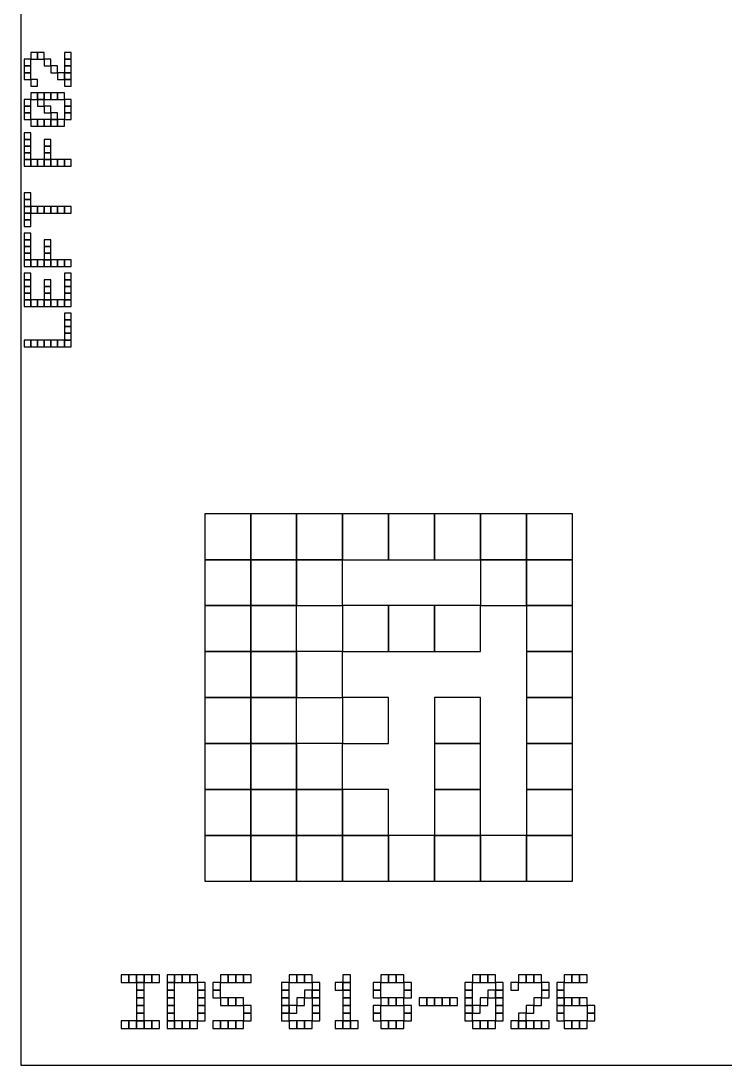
# Model space of a CAD drawing. Extents: x 0 to 490, y 0 to 320.
# Drawn here: x 340 to 382.1, y 170 to 232.5 of the extents above; entities that cross this region are included whole.
import ezdxf

# ---------------------------------------------------------------- set-up
doc = ezdxf.new("R2010")
doc.units = 0
for name, color, linetype in [('BLACK_POCKET', 7, 'CONTINUOUS'), ('BOARD_TEXT', 2, 'CONTINUOUS'), ('CUT', 1, 'CONTINUOUS')]:
    doc.layers.add(name, color=color, linetype=linetype)

msp = doc.modelspace()

# ---------------------------------------------------------------- linework, layer by layer
at = {"layer": 'BLACK_POCKET'}
for p, q in [((353.75, 203), (351, 203)), ((351, 203), (351, 200.25)), ((353.75, 200.25), (353.75, 203)), ((356.5, 203), (353.75, 203)), ((353.75, 203), (353.75, 200.25)), ((356.5, 200.25), (356.5, 203)), ((359.25, 203), (356.5, 203)), ((356.5, 203), (356.5, 200.25)), ((359.25, 200.25), (359.25, 203)), ((362, 203), (359.25, 203)), ((359.25, 203), (359.25, 200.25)), ((362, 200.25), (362, 203)), ((364.75, 203), (362, 203)), ((362, 203), (362, 200.25)), ((364.75, 200.25), (364.75, 203)), ((367.5, 203), (364.75, 203)), ((364.75, 203), (364.75, 200.25)), ((367.5, 200.25), (367.5, 203)), ((370.25, 203), (367.5, 203)), ((367.5, 203), (367.5, 200.25)), ((370.25, 200.25), (370.25, 203)), ((373, 203), (370.25, 203)), ((370.25, 203), (370.25, 200.25)), ((373, 200.25), (373, 203)), ((351, 200.25), (353.75, 200.25)), ((353.75, 200.25), (351, 200.25)), ((351, 200.25), (351, 197.5)), ((353.75, 200.25), (356.5, 200.25)), ((353.75, 197.5), (353.75, 200.25)), ((356.5, 200.25), (353.75, 200.25)), ((353.75, 200.25), (353.75, 197.5)), ((356.5, 200.25), (359.25, 200.25)), ((356.5, 197.5), (356.5, 200.25)), ((359.25, 200.25), (356.5, 200.25)), ((356.5, 200.25), (356.5, 197.5)), ((359.25, 200.25), (362, 200.25)), ((359.25, 197.5), (359.25, 200.25)), ((362, 200.25), (364.75, 200.25)), ((364.75, 200.25), (367.5, 200.25)), ((367.5, 200.25), (370.25, 200.25)), ((370.25, 200.25), (367.5, 200.25)), ((367.5, 200.25), (367.5, 197.5)), ((370.25, 200.25), (373, 200.25)), ((370.25, 197.5), (370.25, 200.25)), ((373, 200.25), (370.25, 200.25)), ((370.25, 200.25), (370.25, 197.5)), ((373, 197.5), (373, 200.25)), ((351, 197.5), (353.75, 197.5)), ((353.75, 197.5), (351, 197.5)), ((351, 197.5), (351, 194.75)), ((353.75, 197.5), (356.5, 197.5)), ((353.75, 194.75), (353.75, 197.5)), ((356.5, 197.5), (353.75, 197.5)), ((353.75, 197.5), (353.75, 194.75)), ((356.5, 197.5), (359.25, 197.5)), ((356.5, 194.75), (356.5, 197.5)), ((362, 197.5), (359.25, 197.5)), ((359.25, 197.5), (359.25, 194.75)), ((362, 194.75), (362, 197.5)), ((364.75, 197.5), (362, 197.5)), ((362, 197.5), (362, 194.75)), ((364.75, 194.75), (364.75, 197.5)), ((367.5, 197.5), (364.75, 197.5)), ((364.75, 197.5), (364.75, 194.75)), ((367.5, 197.5), (370.25, 197.5)), ((367.5, 194.75), (367.5, 197.5)), ((370.25, 197.5), (373, 197.5)), ((373, 197.5), (370.25, 197.5)), ((370.25, 197.5), (370.25, 194.75)), ((373, 194.75), (373, 197.5)), ((351, 194.75), (353.75, 194.75)), ((353.75, 194.75), (351, 194.75)), ((351, 194.75), (351, 192)), ((353.75, 194.75), (356.5, 194.75)), ((353.75, 192), (353.75, 194.75)), ((356.5, 194.75), (353.75, 194.75)), ((353.75, 194.75), (353.75, 192)), ((356.5, 192), (356.5, 194.75)), ((359.25, 194.75), (356.5, 194.75)), ((356.5, 194.75), (356.5, 192)), ((359.25, 194.75), (362, 194.75)), ((359.25, 192), (359.25, 194.75)), ((362, 194.75), (364.75, 194.75)), ((364.75, 194.75), (367.5, 194.75)), ((370.25, 194.75), (373, 194.75)), ((373, 194.75), (370.25, 194.75)), ((370.25, 194.75), (370.25, 192)), ((373, 192), (373, 194.75)), ((351, 192), (353.75, 192)), ((353.75, 192), (351, 192)), ((351, 192), (351, 189.25)), ((353.75, 192), (356.5, 192)), ((353.75, 189.25), (353.75, 192)), ((356.5, 192), (353.75, 192)), ((353.75, 192), (353.75, 189.25)), ((356.5, 192), (359.25, 192)), ((356.5, 189.25), (356.5, 192)), ((362, 192), (359.25, 192)), ((359.25, 192), (359.25, 189.25)), ((362, 189.25), (362, 192)), ((367.5, 192), (364.75, 192)), ((364.75, 192), (364.75, 189.25)), ((367.5, 189.25), (367.5, 192)), ((370.25, 192), (373, 192)), ((373, 192), (370.25, 192)), ((370.25, 192), (370.25, 189.25)), ((373, 189.25), (373, 192)), ((351, 189.25), (353.75, 189.25)), ((353.75, 189.25), (351, 189.25)), ((351, 189.25), (351, 186.5)), ((353.75, 189.25), (356.5, 189.25)), ((353.75, 186.5), (353.75, 189.25)), ((356.5, 189.25), (353.75, 189.25)), ((353.75, 189.25), (353.75, 186.5)), ((356.5, 186.5), (356.5, 189.25)), ((359.25, 189.25), (356.5, 189.25)), ((356.5, 189.25), (356.5, 186.5)), ((359.25, 189.25), (362, 189.25)), ((359.25, 186.5), (359.25, 189.25)), ((364.75, 189.25), (367.5, 189.25)), ((367.5, 189.25), (364.75, 189.25)), ((364.75, 189.25), (364.75, 186.5)), ((367.5, 186.5), (367.5, 189.25)), ((370.25, 189.25), (373, 189.25)), ((373, 189.25), (370.25, 189.25)), ((370.25, 189.25), (370.25, 186.5)), ((373, 186.5), (373, 189.25)), ((351, 186.5), (353.75, 186.5)), ((353.75, 186.5), (351, 186.5)), ((351, 186.5), (351, 183.75)), ((353.75, 186.5), (356.5, 186.5)), ((353.75, 183.75), (353.75, 186.5)), ((356.5, 186.5), (353.75, 186.5)), ((353.75, 186.5), (353.75, 183.75)), ((356.5, 186.5), (359.25, 186.5)), ((356.5, 183.75), (356.5, 186.5)), ((359.25, 186.5), (356.5, 186.5)), ((356.5, 186.5), (356.5, 183.75)), ((359.25, 183.75), (359.25, 186.5)), ((362, 186.5), (359.25, 186.5)), ((359.25, 186.5), (359.25, 183.75)), ((362, 183.75), (362, 186.5)), ((364.75, 186.5), (367.5, 186.5)), ((367.5, 186.5), (364.75, 186.5)), ((364.75, 186.5), (364.75, 183.75)), ((367.5, 183.75), (367.5, 186.5)), ((370.25, 186.5), (373, 186.5)), ((373, 186.5), (370.25, 186.5)), ((370.25, 186.5), (370.25, 183.75)), ((373, 183.75), (373, 186.5)), ((351, 183.75), (353.75, 183.75)), ((353.75, 183.75), (351, 183.75)), ((351, 183.75), (351, 181)), ((353.75, 183.75), (356.5, 183.75)), ((353.75, 181), (353.75, 183.75)), ((356.5, 183.75), (353.75, 183.75)), ((353.75, 183.75), (353.75, 181)), ((356.5, 183.75), (359.25, 183.75)), ((356.5, 181), (356.5, 183.75)), ((359.25, 183.75), (356.5, 183.75)), ((356.5, 183.75), (356.5, 181)), ((359.25, 183.75), (362, 183.75)), ((359.25, 181), (359.25, 183.75)), ((362, 183.75), (359.25, 183.75)), ((359.25, 183.75), (359.25, 181)), ((362, 181), (362, 183.75)), ((364.75, 183.75), (362, 183.75)), ((362, 183.75), (362, 181)), ((364.75, 183.75), (367.5, 183.75)), ((364.75, 181), (364.75, 183.75)), ((367.5, 183.75), (364.75, 183.75)), ((364.75, 183.75), (364.75, 181)), ((367.5, 181), (367.5, 183.75)), ((370.25, 183.75), (367.5, 183.75)), ((367.5, 183.75), (367.5, 181)), ((370.25, 183.75), (373, 183.75)), ((370.25, 181), (370.25, 183.75)), ((373, 183.75), (370.25, 183.75)), ((370.25, 183.75), (370.25, 181)), ((373, 181), (373, 183.75)), ((351, 181), (353.75, 181)), ((353.75, 181), (356.5, 181)), ((356.5, 181), (359.25, 181)), ((359.25, 181), (362, 181)), ((362, 181), (364.75, 181)), ((364.75, 181), (367.5, 181)), ((367.5, 181), (370.25, 181)), ((370.25, 181), (373, 181))]:
    msp.add_line(p, q, dxfattribs=at)
at = {"layer": 'BOARD_TEXT'}
for p, q in [((340.6, 230.2), (340.2, 230.2)), ((340.2, 230.2), (340.2, 229.8)), ((341, 230.6), (340.6, 230.6)), ((340.6, 230.6), (340.6, 230.2)), ((340.6, 229.8), (340.6, 230.2)), ((340.6, 230.2), (341, 230.2)), ((341, 230.2), (341, 230.6)), ((341.4, 230.6), (341, 230.6)), ((341, 230.6), (341, 230.2)), ((341, 230.2), (341.4, 230.2)), ((341.4, 230.2), (341.4, 230.6)), ((341.8, 230.2), (341.4, 230.2)), ((341.4, 230.2), (341.4, 229.8)), ((341.8, 229.8), (341.8, 230.2)), ((343, 230.6), (342.6, 230.6)), ((342.6, 230.6), (342.6, 230.2)), ((343, 230.2), (342.6, 230.2)), ((342.6, 230.2), (342.6, 229.8)), ((342.6, 230.2), (343, 230.2)), ((343, 230.2), (343, 230.6)), ((343, 229.8), (343, 230.2)), ((340.6, 229.8), (340.2, 229.8)), ((340.2, 229.8), (340.2, 229.4)), ((340.2, 229.8), (340.6, 229.8)), ((340.6, 229.4), (340.2, 229.4)), ((340.2, 229.4), (340.2, 229)), ((340.2, 229.4), (340.6, 229.4)), ((340.6, 229.4), (340.6, 229.8)), ((340.6, 229), (340.6, 229.4)), ((341.4, 229.8), (341.8, 229.8)), ((342.2, 229.8), (341.8, 229.8)), ((341.8, 229.8), (341.8, 229.4)), ((341.8, 229.4), (342.2, 229.4)), ((342.2, 229.4), (342.2, 229.8)), ((342.6, 229.4), (342.2, 229.4)), ((342.2, 229.4), (342.2, 229)), ((343, 229.8), (342.6, 229.8)), ((342.6, 229.8), (342.6, 229.4)), ((342.6, 229.8), (343, 229.8)), ((342.6, 229), (342.6, 229.4)), ((343, 229.4), (342.6, 229.4)), ((342.6, 229.4), (342.6, 229)), ((342.6, 229.4), (343, 229.4)), ((343, 229.4), (343, 229.8)), ((343, 229), (343, 229.4)), ((340.2, 229), (340.6, 229)), ((341, 229), (340.6, 229)), ((340.6, 229), (340.6, 228.6)), ((341, 228.6), (341, 229)), ((342.2, 229), (342.6, 229)), ((343, 229), (342.6, 229)), ((342.6, 229), (342.6, 228.6)), ((342.6, 229), (343, 229)), ((343, 228.6), (343, 229)), ((340.6, 228.6), (341, 228.6)), ((341, 228.2), (340.6, 228.2)), ((340.6, 228.2), (340.6, 227.8)), ((341, 227.8), (341, 228.2)), ((341.4, 228.2), (341, 228.2)), ((341, 228.2), (341, 227.8)), ((341.4, 227.8), (341.4, 228.2)), ((341.8, 228.2), (341.4, 228.2)), ((341.4, 228.2), (341.4, 227.8)), ((341.8, 227.8), (341.8, 228.2)), ((342.2, 228.2), (341.8, 228.2)), ((341.8, 228.2), (341.8, 227.8)), ((342.2, 227.8), (342.2, 228.2)), ((342.6, 228.2), (342.2, 228.2)), ((342.2, 228.2), (342.2, 227.8)), ((342.6, 228.6), (343, 228.6)), ((342.6, 227.8), (342.6, 228.2)), ((340.6, 227.8), (340.2, 227.8)), ((340.2, 227.8), (340.2, 227.4)), ((340.6, 227.4), (340.6, 227.8)), ((340.6, 227.8), (341, 227.8)), ((341.4, 227.8), (341, 227.8)), ((341, 227.8), (341, 227.4)), ((341, 227.8), (341.4, 227.8)), ((341.4, 227.4), (341.4, 227.8)), ((341.4, 227.8), (341.8, 227.8)), ((341.8, 227.8), (342.2, 227.8)), ((342.2, 227.8), (342.6, 227.8)), ((343, 227.8), (342.6, 227.8)), ((342.6, 227.8), (342.6, 227.4)), ((343, 227.4), (343, 227.8)), ((340.6, 227.4), (340.2, 227.4)), ((340.2, 227.4), (340.2, 227)), ((340.2, 227.4), (340.6, 227.4)), ((340.6, 227), (340.2, 227)), ((340.2, 227), (340.2, 226.6)), ((340.2, 227), (340.6, 227)), ((340.6, 227), (340.6, 227.4)), ((340.6, 226.6), (340.6, 227)), ((341, 227.4), (341.4, 227.4)), ((341.8, 227.4), (341.4, 227.4)), ((341.4, 227.4), (341.4, 227)), ((341.4, 227), (341.8, 227)), ((341.8, 227), (341.8, 227.4)), ((342.2, 227), (341.8, 227)), ((341.8, 227), (341.8, 226.6)), ((342.2, 226.6), (342.2, 227)), ((343, 227.4), (342.6, 227.4)), ((342.6, 227.4), (342.6, 227)), ((342.6, 227.4), (343, 227.4)), ((343, 227), (342.6, 227)), ((342.6, 227), (342.6, 226.6)), ((342.6, 227), (343, 227)), ((343, 227), (343, 227.4)), ((343, 226.6), (343, 227)), ((340.2, 226.6), (340.6, 226.6)), ((341, 226.6), (340.6, 226.6)), ((340.6, 226.6), (340.6, 226.2)), ((341, 226.2), (341, 226.6)), ((341.4, 226.6), (341, 226.6)), ((341, 226.6), (341, 226.2)), ((341.4, 226.2), (341.4, 226.6)), ((341.8, 226.6), (341.4, 226.6)), ((341.4, 226.6), (341.4, 226.2)), ((341.8, 226.2), (341.8, 226.6)), ((342.2, 226.6), (341.8, 226.6)), ((341.8, 226.6), (341.8, 226.2)), ((341.8, 226.6), (342.2, 226.6)), ((342.2, 226.2), (342.2, 226.6)), ((342.6, 226.6), (342.2, 226.6)), ((342.2, 226.6), (342.2, 226.2)), ((342.6, 226.2), (342.6, 226.6)), ((342.6, 226.6), (343, 226.6)), ((340.6, 225.8), (340.2, 225.8)), ((340.2, 225.8), (340.2, 225.4)), ((340.6, 226.2), (341, 226.2)), ((340.6, 225.4), (340.6, 225.8)), ((341, 226.2), (341.4, 226.2)), ((341.4, 226.2), (341.8, 226.2)), ((341.8, 226.2), (342.2, 226.2)), ((342.2, 226.2), (342.6, 226.2)), ((340.6, 225.4), (340.2, 225.4)), ((340.2, 225.4), (340.2, 225)), ((340.2, 225.4), (340.6, 225.4)), ((340.6, 225), (340.2, 225)), ((340.2, 225), (340.2, 224.6)), ((340.2, 225), (340.6, 225)), ((340.6, 225), (340.6, 225.4)), ((340.6, 224.6), (340.6, 225)), ((341.8, 225.4), (341.4, 225.4)), ((341.4, 225.4), (341.4, 225)), ((341.8, 225), (341.4, 225)), ((341.4, 225), (341.4, 224.6)), ((341.4, 225), (341.8, 225)), ((341.8, 225), (341.8, 225.4)), ((341.8, 224.6), (341.8, 225)), ((340.6, 224.6), (340.2, 224.6)), ((340.2, 224.6), (340.2, 224.2)), ((340.2, 224.6), (340.6, 224.6)), ((340.6, 224.2), (340.6, 224.6)), ((341.8, 224.6), (341.4, 224.6)), ((341.4, 224.6), (341.4, 224.2)), ((341.4, 224.6), (341.8, 224.6)), ((341.8, 224.2), (341.8, 224.6)), ((340.6, 224.2), (340.2, 224.2)), ((340.2, 224.2), (340.2, 223.8)), ((340.2, 224.2), (340.6, 224.2)), ((340.2, 223.8), (340.6, 223.8)), ((340.6, 223.8), (340.6, 224.2)), ((341, 224.2), (340.6, 224.2)), ((340.6, 224.2), (340.6, 223.8)), ((340.6, 223.8), (341, 223.8)), ((341, 223.8), (341, 224.2)), ((341.4, 224.2), (341, 224.2)), ((341, 224.2), (341, 223.8)), ((341, 223.8), (341.4, 223.8)), ((341.4, 223.8), (341.4, 224.2)), ((341.8, 224.2), (341.4, 224.2)), ((341.4, 224.2), (341.4, 223.8)), ((341.4, 224.2), (341.8, 224.2)), ((341.4, 223.8), (341.8, 223.8)), ((341.8, 223.8), (341.8, 224.2)), ((342.2, 224.2), (341.8, 224.2)), ((341.8, 224.2), (341.8, 223.8)), ((341.8, 223.8), (342.2, 223.8)), ((342.2, 223.8), (342.2, 224.2)), ((342.6, 224.2), (342.2, 224.2)), ((342.2, 224.2), (342.2, 223.8)), ((342.2, 223.8), (342.6, 223.8)), ((342.6, 223.8), (342.6, 224.2)), ((343, 224.2), (342.6, 224.2)), ((342.6, 224.2), (342.6, 223.8)), ((342.6, 223.8), (343, 223.8)), ((343, 223.8), (343, 224.2)), ((340.6, 222.2), (340.2, 222.2)), ((340.2, 222.2), (340.2, 221.8)), ((340.6, 221.8), (340.6, 222.2)), ((340.6, 221.8), (340.2, 221.8)), ((340.2, 221.8), (340.2, 221.4)), ((340.2, 221.8), (340.6, 221.8)), ((340.6, 221.4), (340.2, 221.4)), ((340.2, 221.4), (340.2, 221)), ((340.2, 221.4), (340.6, 221.4)), ((340.6, 221.4), (340.6, 221.8)), ((340.6, 221), (340.6, 221.4)), ((341, 221.4), (340.6, 221.4)), ((340.6, 221.4), (340.6, 221)), ((341, 221), (341, 221.4)), ((341.4, 221.4), (341, 221.4)), ((341, 221.4), (341, 221)), ((341.4, 221), (341.4, 221.4)), ((341.8, 221.4), (341.4, 221.4)), ((341.4, 221.4), (341.4, 221)), ((341.8, 221), (341.8, 221.4)), ((342.2, 221.4), (341.8, 221.4)), ((341.8, 221.4), (341.8, 221)), ((342.2, 221), (342.2, 221.4)), ((342.6, 221.4), (342.2, 221.4)), ((342.2, 221.4), (342.2, 221)), ((342.6, 221), (342.6, 221.4)), ((343, 221.4), (342.6, 221.4)), ((342.6, 221.4), (342.6, 221)), ((343, 221), (343, 221.4)), ((340.6, 221), (340.2, 221)), ((340.2, 221), (340.2, 220.6)), ((340.2, 221), (340.6, 221)), ((340.6, 220.6), (340.6, 221)), ((340.6, 221), (341, 221)), ((341, 221), (341.4, 221)), ((341.4, 221), (341.8, 221)), ((341.8, 221), (342.2, 221)), ((342.2, 221), (342.6, 221)), ((342.6, 221), (343, 221)), ((340.6, 220.6), (340.2, 220.6)), ((340.2, 220.6), (340.2, 220.2)), ((340.2, 220.6), (340.6, 220.6)), ((340.2, 220.2), (340.6, 220.2)), ((340.6, 220.2), (340.6, 220.6)), ((340.6, 219.8), (340.2, 219.8)), ((340.2, 219.8), (340.2, 219.4)), ((340.6, 219.4), (340.2, 219.4)), ((340.2, 219.4), (340.2, 219)), ((340.2, 219.4), (340.6, 219.4)), ((340.6, 219.4), (340.6, 219.8)), ((340.6, 219), (340.6, 219.4)), ((341.8, 219.4), (341.4, 219.4)), ((341.4, 219.4), (341.4, 219)), ((341.8, 219), (341.8, 219.4)), ((340.6, 219), (340.2, 219)), ((340.2, 219), (340.2, 218.6)), ((340.2, 219), (340.6, 219)), ((340.6, 218.6), (340.6, 219)), ((341.8, 219), (341.4, 219)), ((341.4, 219), (341.4, 218.6)), ((341.4, 219), (341.8, 219)), ((341.8, 218.6), (341.8, 219)), ((340.6, 218.6), (340.2, 218.6)), ((340.2, 218.6), (340.2, 218.2)), ((340.2, 218.6), (340.6, 218.6)), ((340.6, 218.2), (340.2, 218.2)), ((340.2, 218.2), (340.2, 217.8)), ((340.2, 218.2), (340.6, 218.2)), ((340.6, 218.2), (340.6, 218.6)), ((340.6, 217.8), (340.6, 218.2)), ((341, 218.2), (340.6, 218.2)), ((340.6, 218.2), (340.6, 217.8)), ((341, 217.8), (341, 218.2)), ((341.4, 218.2), (341, 218.2)), ((341, 218.2), (341, 217.8)), ((341.8, 218.6), (341.4, 218.6)), ((341.4, 218.6), (341.4, 218.2)), ((341.4, 218.6), (341.8, 218.6)), ((341.4, 217.8), (341.4, 218.2)), ((341.8, 218.2), (341.4, 218.2)), ((341.4, 218.2), (341.4, 217.8)), ((341.4, 218.2), (341.8, 218.2)), ((341.8, 218.2), (341.8, 218.6)), ((341.8, 217.8), (341.8, 218.2)), ((342.2, 218.2), (341.8, 218.2)), ((341.8, 218.2), (341.8, 217.8)), ((342.2, 217.8), (342.2, 218.2)), ((342.6, 218.2), (342.2, 218.2)), ((342.2, 218.2), (342.2, 217.8)), ((342.6, 217.8), (342.6, 218.2)), ((343, 218.2), (342.6, 218.2)), ((342.6, 218.2), (342.6, 217.8)), ((343, 217.8), (343, 218.2)), ((340.2, 217.8), (340.6, 217.8)), ((340.6, 217.8), (341, 217.8)), ((341, 217.8), (341.4, 217.8)), ((341.4, 217.8), (341.8, 217.8)), ((341.8, 217.8), (342.2, 217.8)), ((342.2, 217.8), (342.6, 217.8)), ((342.6, 217.8), (343, 217.8)), ((340.6, 217.4), (340.2, 217.4)), ((340.2, 217.4), (340.2, 217)), ((340.6, 217), (340.2, 217)), ((340.2, 217), (340.2, 216.6)), ((340.2, 217), (340.6, 217)), ((340.6, 217), (340.6, 217.4)), ((340.6, 216.6), (340.6, 217)), ((341.8, 217), (341.4, 217)), ((341.4, 217), (341.4, 216.6)), ((341.8, 216.6), (341.8, 217)), ((343, 217.4), (342.6, 217.4)), ((342.6, 217.4), (342.6, 217)), ((343, 217), (342.6, 217)), ((342.6, 217), (342.6, 216.6)), ((342.6, 217), (343, 217)), ((343, 217), (343, 217.4)), ((343, 216.6), (343, 217)), ((340.6, 216.6), (340.2, 216.6)), ((340.2, 216.6), (340.2, 216.2)), ((340.2, 216.6), (340.6, 216.6)), ((340.6, 216.2), (340.6, 216.6)), ((341.8, 216.6), (341.4, 216.6)), ((341.4, 216.6), (341.4, 216.2)), ((341.4, 216.6), (341.8, 216.6)), ((341.8, 216.2), (341.8, 216.6)), ((343, 216.6), (342.6, 216.6)), ((342.6, 216.6), (342.6, 216.2)), ((342.6, 216.6), (343, 216.6)), ((343, 216.2), (343, 216.6)), ((340.6, 216.2), (340.2, 216.2)), ((340.2, 216.2), (340.2, 215.8)), ((340.2, 216.2), (340.6, 216.2)), ((340.6, 215.8), (340.2, 215.8)), ((340.2, 215.8), (340.2, 215.4)), ((340.2, 215.8), (340.6, 215.8)), ((340.6, 215.8), (340.6, 216.2)), ((340.6, 215.4), (340.6, 215.8)), ((341, 215.8), (340.6, 215.8)), ((340.6, 215.8), (340.6, 215.4)), ((341, 215.4), (341, 215.8)), ((341.4, 215.8), (341, 215.8)), ((341, 215.8), (341, 215.4)), ((341.8, 216.2), (341.4, 216.2)), ((341.4, 216.2), (341.4, 215.8)), ((341.4, 216.2), (341.8, 216.2)), ((341.4, 215.4), (341.4, 215.8)), ((341.8, 215.8), (341.4, 215.8)), ((341.4, 215.8), (341.4, 215.4)), ((341.4, 215.8), (341.8, 215.8)), ((341.8, 215.8), (341.8, 216.2)), ((341.8, 215.4), (341.8, 215.8)), ((342.2, 215.8), (341.8, 215.8)), ((341.8, 215.8), (341.8, 215.4)), ((342.2, 215.4), (342.2, 215.8)), ((342.6, 215.8), (342.2, 215.8)), ((342.2, 215.8), (342.2, 215.4)), ((343, 216.2), (342.6, 216.2)), ((342.6, 216.2), (342.6, 215.8)), ((342.6, 216.2), (343, 216.2)), ((342.6, 215.4), (342.6, 215.8)), ((343, 215.8), (342.6, 215.8)), ((342.6, 215.8), (342.6, 215.4)), ((342.6, 215.8), (343, 215.8)), ((343, 215.8), (343, 216.2)), ((343, 215.4), (343, 215.8)), ((340.2, 215.4), (340.6, 215.4)), ((340.6, 215.4), (341, 215.4)), ((341, 215.4), (341.4, 215.4)), ((341.4, 215.4), (341.8, 215.4)), ((341.8, 215.4), (342.2, 215.4)), ((342.2, 215.4), (342.6, 215.4)), ((342.6, 215.4), (343, 215.4)), ((343, 215), (342.6, 215)), ((342.6, 215), (342.6, 214.6)), ((343, 214.6), (343, 215)), ((343, 214.6), (342.6, 214.6)), ((342.6, 214.6), (342.6, 214.2)), ((342.6, 214.6), (343, 214.6)), ((343, 214.2), (343, 214.6)), ((343, 214.2), (342.6, 214.2)), ((342.6, 214.2), (342.6, 213.8)), ((342.6, 214.2), (343, 214.2)), ((343, 213.8), (342.6, 213.8)), ((342.6, 213.8), (342.6, 213.4)), ((342.6, 213.8), (343, 213.8)), ((343, 213.8), (343, 214.2)), ((343, 213.4), (343, 213.8)), ((340.6, 213.4), (340.2, 213.4)), ((340.2, 213.4), (340.2, 213)), ((340.6, 213), (340.6, 213.4)), ((341, 213.4), (340.6, 213.4)), ((340.6, 213.4), (340.6, 213)), ((341, 213), (341, 213.4)), ((341.4, 213.4), (341, 213.4)), ((341, 213.4), (341, 213)), ((341.4, 213), (341.4, 213.4)), ((341.8, 213.4), (341.4, 213.4)), ((341.4, 213.4), (341.4, 213)), ((341.8, 213), (341.8, 213.4)), ((342.2, 213.4), (341.8, 213.4)), ((341.8, 213.4), (341.8, 213)), ((342.2, 213), (342.2, 213.4)), ((342.6, 213.4), (342.2, 213.4)), ((342.2, 213.4), (342.2, 213)), ((342.6, 213), (342.6, 213.4)), ((343, 213.4), (342.6, 213.4)), ((342.6, 213.4), (342.6, 213)), ((342.6, 213.4), (343, 213.4)), ((343, 213), (343, 213.4)), ((340.2, 213), (340.6, 213)), ((340.6, 213), (341, 213)), ((341, 213), (341.4, 213)), ((341.4, 213), (341.8, 213)), ((341.8, 213), (342.2, 213)), ((342.2, 213), (342.6, 213)), ((342.6, 213), (343, 213)), ((346.457143, 175.4), (346, 175.4)), ((346, 175.4), (346, 174.942857)), ((346.457143, 174.942857), (346.457143, 175.4)), ((346.914286, 175.4), (346.457143, 175.4)), ((346.457143, 175.4), (346.457143, 174.942857)), ((346.914286, 174.942857), (346.914286, 175.4)), ((347.371429, 175.4), (346.914286, 175.4)), ((346.914286, 175.4), (346.914286, 174.942857)), ((347.371429, 174.942857), (347.371429, 175.4)), ((347.828571, 175.4), (347.371429, 175.4)), ((347.371429, 175.4), (347.371429, 174.942857)), ((347.828571, 174.942857), (347.828571, 175.4)), ((348.285714, 175.4), (347.828571, 175.4)), ((347.828571, 175.4), (347.828571, 174.942857)), ((348.285714, 174.942857), (348.285714, 175.4)), ((349.2, 175.4), (348.742857, 175.4)), ((348.742857, 175.4), (348.742857, 174.942857)), ((349.2, 174.942857), (349.2, 175.4)), ((349.657143, 175.4), (349.2, 175.4)), ((349.2, 175.4), (349.2, 174.942857)), ((349.657143, 174.942857), (349.657143, 175.4)), ((350.114286, 175.4), (349.657143, 175.4)), ((349.657143, 175.4), (349.657143, 174.942857)), ((350.114286, 174.942857), (350.114286, 175.4)), ((350.571429, 175.4), (350.114286, 175.4)), ((350.114286, 175.4), (350.114286, 174.942857)), ((350.571429, 174.942857), (350.571429, 175.4)), ((352.4, 175.4), (351.942857, 175.4)), ((351.942857, 175.4), (351.942857, 174.942857)), ((352.4, 174.942857), (352.4, 175.4)), ((352.857143, 175.4), (352.4, 175.4)), ((352.4, 175.4), (352.4, 174.942857)), ((352.857143, 174.942857), (352.857143, 175.4)), ((353.314286, 175.4), (352.857143, 175.4)), ((352.857143, 175.4), (352.857143, 174.942857)), ((353.314286, 174.942857), (353.314286, 175.4)), ((353.771429, 175.4), (353.314286, 175.4)), ((353.314286, 175.4), (353.314286, 174.942857)), ((353.771429, 174.942857), (353.771429, 175.4)), ((356.514286, 175.4), (356.057143, 175.4)), ((356.057143, 175.4), (356.057143, 174.942857)), ((356.514286, 174.942857), (356.514286, 175.4)), ((356.971429, 175.4), (356.514286, 175.4)), ((356.514286, 175.4), (356.514286, 174.942857)), ((356.971429, 174.942857), (356.971429, 175.4)), ((357.428571, 175.4), (356.971429, 175.4)), ((356.971429, 175.4), (356.971429, 174.942857)), ((357.428571, 174.942857), (357.428571, 175.4)), ((359.714286, 175.4), (359.257143, 175.4)), ((359.257143, 175.4), (359.257143, 174.942857)), ((359.714286, 174.942857), (359.714286, 175.4)), ((362, 175.4), (361.542857, 175.4)), ((361.542857, 175.4), (361.542857, 174.942857)), ((362, 174.942857), (362, 175.4)), ((362.457143, 175.4), (362, 175.4)), ((362, 175.4), (362, 174.942857)), ((362.457143, 174.942857), (362.457143, 175.4)), ((362.914286, 175.4), (362.457143, 175.4)), ((362.457143, 175.4), (362.457143, 174.942857)), ((362.914286, 174.942857), (362.914286, 175.4)), ((367.485714, 175.4), (367.028571, 175.4)), ((367.028571, 175.4), (367.028571, 174.942857)), ((367.485714, 174.942857), (367.485714, 175.4)), ((367.942857, 175.4), (367.485714, 175.4)), ((367.485714, 175.4), (367.485714, 174.942857)), ((367.942857, 174.942857), (367.942857, 175.4)), ((368.4, 175.4), (367.942857, 175.4)), ((367.942857, 175.4), (367.942857, 174.942857)), ((368.4, 174.942857), (368.4, 175.4)), ((370.228571, 175.4), (369.771429, 175.4)), ((369.771429, 175.4), (369.771429, 174.942857)), ((370.228571, 174.942857), (370.228571, 175.4)), ((370.685714, 175.4), (370.228571, 175.4)), ((370.228571, 175.4), (370.228571, 174.942857)), ((370.685714, 174.942857), (370.685714, 175.4)), ((371.142857, 175.4), (370.685714, 175.4)), ((370.685714, 175.4), (370.685714, 174.942857)), ((371.142857, 174.942857), (371.142857, 175.4)), ((372.971429, 175.4), (372.514286, 175.4)), ((372.514286, 175.4), (372.514286, 174.942857)), ((372.971429, 174.942857), (372.971429, 175.4)), ((373.428571, 175.4), (372.971429, 175.4)), ((372.971429, 175.4), (372.971429, 174.942857)), ((373.428571, 174.942857), (373.428571, 175.4)), ((373.885714, 175.4), (373.428571, 175.4)), ((373.428571, 175.4), (373.428571, 174.942857)), ((373.885714, 174.942857), (373.885714, 175.4)), ((346, 174.942857), (346.457143, 174.942857)), ((346.457143, 174.942857), (346.914286, 174.942857)), ((346.914286, 174.942857), (347.371429, 174.942857)), ((347.371429, 174.942857), (346.914286, 174.942857)), ((346.914286, 174.942857), (346.914286, 174.485714)), ((346.914286, 174.485714), (347.371429, 174.485714)), ((347.371429, 174.485714), (346.914286, 174.485714)), ((346.914286, 174.485714), (346.914286, 174.028571)), ((347.371429, 174.942857), (347.828571, 174.942857)), ((347.371429, 174.485714), (347.371429, 174.942857)), ((347.371429, 174.028571), (347.371429, 174.485714)), ((347.828571, 174.942857), (348.285714, 174.942857)), ((348.742857, 174.942857), (349.2, 174.942857)), ((349.2, 174.942857), (348.742857, 174.942857)), ((348.742857, 174.942857), (348.742857, 174.485714)), ((348.742857, 174.485714), (349.2, 174.485714)), ((349.2, 174.485714), (348.742857, 174.485714)), ((348.742857, 174.485714), (348.742857, 174.028571)), ((349.2, 174.942857), (349.657143, 174.942857)), ((349.2, 174.485714), (349.2, 174.942857)), ((349.2, 174.028571), (349.2, 174.485714)), ((349.657143, 174.942857), (350.114286, 174.942857)), ((350.114286, 174.942857), (350.571429, 174.942857)), ((351.028571, 174.942857), (350.571429, 174.942857)), ((350.571429, 174.942857), (350.571429, 174.485714)), ((350.571429, 174.485714), (351.028571, 174.485714)), ((351.028571, 174.485714), (350.571429, 174.485714)), ((350.571429, 174.485714), (350.571429, 174.028571)), ((351.028571, 174.485714), (351.028571, 174.942857)), ((351.028571, 174.028571), (351.028571, 174.485714)), ((351.942857, 174.942857), (351.485714, 174.942857)), ((351.485714, 174.942857), (351.485714, 174.485714)), ((351.485714, 174.485714), (351.942857, 174.485714)), ((351.942857, 174.485714), (351.485714, 174.485714)), ((351.485714, 174.485714), (351.485714, 174.028571)), ((351.942857, 174.942857), (352.4, 174.942857)), ((351.942857, 174.485714), (351.942857, 174.942857)), ((351.942857, 174.028571), (351.942857, 174.485714)), ((352.4, 174.942857), (352.857143, 174.942857)), ((352.857143, 174.942857), (353.314286, 174.942857)), ((353.314286, 174.942857), (353.771429, 174.942857)), ((356.057143, 174.942857), (355.6, 174.942857)), ((355.6, 174.942857), (355.6, 174.485714)), ((355.6, 174.485714), (356.057143, 174.485714)), ((356.057143, 174.485714), (355.6, 174.485714)), ((355.6, 174.485714), (355.6, 174.028571)), ((356.057143, 174.942857), (356.514286, 174.942857)), ((356.057143, 174.485714), (356.057143, 174.942857)), ((356.057143, 174.028571), (356.057143, 174.485714)), ((356.514286, 174.942857), (356.971429, 174.942857)), ((356.971429, 174.942857), (357.428571, 174.942857)), ((357.428571, 174.485714), (356.971429, 174.485714)), ((356.971429, 174.485714), (356.971429, 174.028571)), ((357.885714, 174.942857), (357.428571, 174.942857)), ((357.428571, 174.942857), (357.428571, 174.485714)), ((357.428571, 174.485714), (357.885714, 174.485714)), ((357.428571, 174.028571), (357.428571, 174.485714)), ((357.885714, 174.485714), (357.428571, 174.485714)), ((357.428571, 174.485714), (357.428571, 174.028571)), ((357.885714, 174.485714), (357.885714, 174.942857)), ((357.885714, 174.028571), (357.885714, 174.485714)), ((359.257143, 174.942857), (358.8, 174.942857)), ((358.8, 174.942857), (358.8, 174.485714)), ((358.8, 174.485714), (359.257143, 174.485714)), ((359.257143, 174.942857), (359.714286, 174.942857)), ((359.257143, 174.485714), (359.257143, 174.942857)), ((359.714286, 174.942857), (359.257143, 174.942857)), ((359.257143, 174.942857), (359.257143, 174.485714)), ((359.257143, 174.485714), (359.714286, 174.485714)), ((359.714286, 174.485714), (359.257143, 174.485714)), ((359.257143, 174.485714), (359.257143, 174.028571)), ((359.714286, 174.485714), (359.714286, 174.942857)), ((359.714286, 174.028571), (359.714286, 174.485714)), ((361.542857, 174.942857), (361.085714, 174.942857)), ((361.085714, 174.942857), (361.085714, 174.485714)), ((361.085714, 174.485714), (361.542857, 174.485714)), ((361.542857, 174.485714), (361.085714, 174.485714)), ((361.085714, 174.485714), (361.085714, 174.028571)), ((361.542857, 174.942857), (362, 174.942857)), ((361.542857, 174.485714), (361.542857, 174.942857)), ((361.542857, 174.028571), (361.542857, 174.485714)), ((362, 174.942857), (362.457143, 174.942857)), ((362.457143, 174.942857), (362.914286, 174.942857)), ((363.371429, 174.942857), (362.914286, 174.942857)), ((362.914286, 174.942857), (362.914286, 174.485714)), ((362.914286, 174.485714), (363.371429, 174.485714)), ((363.371429, 174.485714), (362.914286, 174.485714)), ((362.914286, 174.485714), (362.914286, 174.028571)), ((363.371429, 174.485714), (363.371429, 174.942857)), ((363.371429, 174.028571), (363.371429, 174.485714)), ((367.028571, 174.942857), (366.571429, 174.942857)), ((366.571429, 174.942857), (366.571429, 174.485714)), ((366.571429, 174.485714), (367.028571, 174.485714)), ((367.028571, 174.485714), (366.571429, 174.485714)), ((366.571429, 174.485714), (366.571429, 174.028571)), ((367.028571, 174.942857), (367.485714, 174.942857)), ((367.028571, 174.485714), (367.028571, 174.942857)), ((367.028571, 174.028571), (367.028571, 174.485714)), ((367.485714, 174.942857), (367.942857, 174.942857)), ((367.942857, 174.942857), (368.4, 174.942857)), ((368.4, 174.485714), (367.942857, 174.485714)), ((367.942857, 174.485714), (367.942857, 174.028571)), ((368.857143, 174.942857), (368.4, 174.942857)), ((368.4, 174.942857), (368.4, 174.485714)), ((368.4, 174.485714), (368.857143, 174.485714)), ((368.4, 174.028571), (368.4, 174.485714)), ((368.857143, 174.485714), (368.4, 174.485714)), ((368.4, 174.485714), (368.4, 174.028571)), ((368.857143, 174.485714), (368.857143, 174.942857)), ((368.857143, 174.028571), (368.857143, 174.485714)), ((369.771429, 174.942857), (369.314286, 174.942857)), ((369.314286, 174.942857), (369.314286, 174.485714)), ((369.314286, 174.485714), (369.771429, 174.485714)), ((369.771429, 174.942857), (370.228571, 174.942857)), ((369.771429, 174.485714), (369.771429, 174.942857)), ((370.228571, 174.942857), (370.685714, 174.942857)), ((370.685714, 174.942857), (371.142857, 174.942857)), ((371.6, 174.942857), (371.142857, 174.942857)), ((371.142857, 174.942857), (371.142857, 174.485714)), ((371.142857, 174.485714), (371.6, 174.485714)), ((371.6, 174.485714), (371.142857, 174.485714)), ((371.142857, 174.485714), (371.142857, 174.028571)), ((371.6, 174.485714), (371.6, 174.942857)), ((371.6, 174.028571), (371.6, 174.485714)), ((372.514286, 174.942857), (372.057143, 174.942857)), ((372.057143, 174.942857), (372.057143, 174.485714)), ((372.057143, 174.485714), (372.514286, 174.485714)), ((372.514286, 174.485714), (372.057143, 174.485714)), ((372.057143, 174.485714), (372.057143, 174.028571)), ((372.514286, 174.942857), (372.971429, 174.942857)), ((372.514286, 174.485714), (372.514286, 174.942857)), ((372.514286, 174.028571), (372.514286, 174.485714)), ((372.971429, 174.942857), (373.428571, 174.942857)), ((373.428571, 174.942857), (373.885714, 174.942857)), ((346.914286, 174.028571), (347.371429, 174.028571)), ((347.371429, 174.028571), (346.914286, 174.028571)), ((346.914286, 174.028571), (346.914286, 173.571429)), ((347.371429, 173.571429), (347.371429, 174.028571)), ((348.742857, 174.028571), (349.2, 174.028571)), ((349.2, 174.028571), (348.742857, 174.028571)), ((348.742857, 174.028571), (348.742857, 173.571429)), ((349.2, 173.571429), (349.2, 174.028571)), ((350.571429, 174.028571), (351.028571, 174.028571)), ((351.028571, 174.028571), (350.571429, 174.028571)), ((350.571429, 174.028571), (350.571429, 173.571429)), ((351.028571, 173.571429), (351.028571, 174.028571)), ((351.485714, 174.028571), (351.942857, 174.028571)), ((352.4, 174.028571), (351.942857, 174.028571)), ((351.942857, 174.028571), (351.942857, 173.571429)), ((352.4, 173.571429), (352.4, 174.028571)), ((352.857143, 174.028571), (352.4, 174.028571)), ((352.4, 174.028571), (352.4, 173.571429)), ((352.857143, 173.571429), (352.857143, 174.028571)), ((353.314286, 174.028571), (352.857143, 174.028571)), ((352.857143, 174.028571), (352.857143, 173.571429)), ((353.314286, 173.571429), (353.314286, 174.028571)), ((355.6, 174.028571), (356.057143, 174.028571)), ((356.057143, 174.028571), (355.6, 174.028571)), ((355.6, 174.028571), (355.6, 173.571429)), ((356.057143, 173.571429), (356.057143, 174.028571)), ((356.971429, 174.028571), (356.514286, 174.028571)), ((356.514286, 174.028571), (356.514286, 173.571429)), ((356.971429, 174.028571), (357.428571, 174.028571)), ((356.971429, 173.571429), (356.971429, 174.028571)), ((357.428571, 174.028571), (357.885714, 174.028571)), ((357.885714, 174.028571), (357.428571, 174.028571)), ((357.428571, 174.028571), (357.428571, 173.571429)), ((357.885714, 173.571429), (357.885714, 174.028571)), ((359.257143, 174.028571), (359.714286, 174.028571)), ((359.714286, 174.028571), (359.257143, 174.028571)), ((359.257143, 174.028571), (359.257143, 173.571429)), ((359.714286, 173.571429), (359.714286, 174.028571)), ((361.085714, 174.028571), (361.542857, 174.028571)), ((362, 174.028571), (361.542857, 174.028571)), ((361.542857, 174.028571), (361.542857, 173.571429)), ((362, 173.571429), (362, 174.028571)), ((362.457143, 174.028571), (362, 174.028571)), ((362, 174.028571), (362, 173.571429)), ((362.457143, 173.571429), (362.457143, 174.028571)), ((362.914286, 174.028571), (362.457143, 174.028571)), ((362.457143, 174.028571), (362.457143, 173.571429)), ((362.914286, 174.028571), (363.371429, 174.028571)), ((362.914286, 173.571429), (362.914286, 174.028571)), ((364.285714, 174.028571), (363.828571, 174.028571)), ((363.828571, 174.028571), (363.828571, 173.571429)), ((364.285714, 173.571429), (364.285714, 174.028571)), ((364.742857, 174.028571), (364.285714, 174.028571)), ((364.285714, 174.028571), (364.285714, 173.571429)), ((364.742857, 173.571429), (364.742857, 174.028571)), ((365.2, 174.028571), (364.742857, 174.028571)), ((364.742857, 174.028571), (364.742857, 173.571429)), ((365.2, 173.571429), (365.2, 174.028571)), ((365.657143, 174.028571), (365.2, 174.028571)), ((365.2, 174.028571), (365.2, 173.571429)), ((365.657143, 173.571429), (365.657143, 174.028571)), ((366.114286, 174.028571), (365.657143, 174.028571)), ((365.657143, 174.028571), (365.657143, 173.571429)), ((366.114286, 173.571429), (366.114286, 174.028571)), ((366.571429, 174.028571), (367.028571, 174.028571)), ((367.028571, 174.028571), (366.571429, 174.028571)), ((366.571429, 174.028571), (366.571429, 173.571429)), ((367.028571, 173.571429), (367.028571, 174.028571)), ((367.942857, 174.028571), (367.485714, 174.028571)), ((367.485714, 174.028571), (367.485714, 173.571429)), ((367.942857, 174.028571), (368.4, 174.028571)), ((367.942857, 173.571429), (367.942857, 174.028571)), ((368.4, 174.028571), (368.857143, 174.028571)), ((368.857143, 174.028571), (368.4, 174.028571)), ((368.4, 174.028571), (368.4, 173.571429)), ((368.857143, 173.571429), (368.857143, 174.028571)), ((371.142857, 174.028571), (370.685714, 174.028571)), ((370.685714, 174.028571), (370.685714, 173.571429)), ((371.142857, 174.028571), (371.6, 174.028571)), ((371.142857, 173.571429), (371.142857, 174.028571)), ((372.057143, 174.028571), (372.514286, 174.028571)), ((372.514286, 174.028571), (372.057143, 174.028571)), ((372.057143, 174.028571), (372.057143, 173.571429)), ((372.514286, 173.571429), (372.514286, 174.028571)), ((372.971429, 174.028571), (372.514286, 174.028571)), ((372.514286, 174.028571), (372.514286, 173.571429)), ((372.971429, 173.571429), (372.971429, 174.028571)), ((373.428571, 174.028571), (372.971429, 174.028571)), ((372.971429, 174.028571), (372.971429, 173.571429)), ((373.428571, 173.571429), (373.428571, 174.028571)), ((373.885714, 174.028571), (373.428571, 174.028571)), ((373.428571, 174.028571), (373.428571, 173.571429)), ((373.885714, 173.571429), (373.885714, 174.028571)), ((346.914286, 173.571429), (347.371429, 173.571429)), ((347.371429, 173.571429), (346.914286, 173.571429)), ((346.914286, 173.571429), (346.914286, 173.114286)), ((347.371429, 173.114286), (347.371429, 173.571429)), ((348.742857, 173.571429), (349.2, 173.571429)), ((349.2, 173.571429), (348.742857, 173.571429)), ((348.742857, 173.571429), (348.742857, 173.114286)), ((349.2, 173.114286), (349.2, 173.571429)), ((350.571429, 173.571429), (351.028571, 173.571429)), ((351.028571, 173.571429), (350.571429, 173.571429)), ((350.571429, 173.571429), (350.571429, 173.114286)), ((351.028571, 173.114286), (351.028571, 173.571429)), ((351.942857, 173.571429), (352.4, 173.571429)), ((352.4, 173.571429), (352.857143, 173.571429)), ((352.857143, 173.571429), (353.314286, 173.571429)), ((353.771429, 173.571429), (353.314286, 173.571429)), ((353.314286, 173.571429), (353.314286, 173.114286)), ((353.771429, 173.114286), (353.771429, 173.571429)), ((355.6, 173.571429), (356.057143, 173.571429)), ((356.057143, 173.571429), (355.6, 173.571429)), ((355.6, 173.571429), (355.6, 173.114286)), ((356.057143, 173.114286), (356.057143, 173.571429)), ((356.514286, 173.571429), (356.057143, 173.571429)), ((356.057143, 173.571429), (356.057143, 173.114286)), ((356.514286, 173.571429), (356.971429, 173.571429)), ((356.514286, 173.114286), (356.514286, 173.571429)), ((357.428571, 173.571429), (357.885714, 173.571429)), ((357.885714, 173.571429), (357.428571, 173.571429)), ((357.428571, 173.571429), (357.428571, 173.114286)), ((357.885714, 173.114286), (357.885714, 173.571429)), ((359.257143, 173.571429), (359.714286, 173.571429)), ((359.714286, 173.571429), (359.257143, 173.571429)), ((359.257143, 173.571429), (359.257143, 173.114286)), ((359.714286, 173.114286), (359.714286, 173.571429)), ((361.542857, 173.571429), (361.085714, 173.571429)), ((361.085714, 173.571429), (361.085714, 173.114286)), ((361.542857, 173.571429), (362, 173.571429)), ((361.542857, 173.114286), (361.542857, 173.571429)), ((362, 173.571429), (362.457143, 173.571429)), ((362.457143, 173.571429), (362.914286, 173.571429)), ((363.371429, 173.571429), (362.914286, 173.571429)), ((362.914286, 173.571429), (362.914286, 173.114286)), ((363.371429, 173.114286), (363.371429, 173.571429)), ((363.828571, 173.571429), (364.285714, 173.571429)), ((364.285714, 173.571429), (364.742857, 173.571429)), ((364.742857, 173.571429), (365.2, 173.571429)), ((365.2, 173.571429), (365.657143, 173.571429)), ((365.657143, 173.571429), (366.114286, 173.571429)), ((366.571429, 173.571429), (367.028571, 173.571429)), ((367.028571, 173.571429), (366.571429, 173.571429)), ((366.571429, 173.571429), (366.571429, 173.114286)), ((367.028571, 173.114286), (367.028571, 173.571429)), ((367.485714, 173.571429), (367.028571, 173.571429)), ((367.028571, 173.571429), (367.028571, 173.114286)), ((367.485714, 173.571429), (367.942857, 173.571429)), ((367.485714, 173.114286), (367.485714, 173.571429)), ((368.4, 173.571429), (368.857143, 173.571429)), ((368.857143, 173.571429), (368.4, 173.571429)), ((368.4, 173.571429), (368.4, 173.114286)), ((368.857143, 173.114286), (368.857143, 173.571429)), ((370.685714, 173.571429), (370.228571, 173.571429)), ((370.228571, 173.571429), (370.228571, 173.114286)), ((370.685714, 173.571429), (371.142857, 173.571429)), ((370.685714, 173.114286), (370.685714, 173.571429)), ((372.057143, 173.571429), (372.514286, 173.571429)), ((372.514286, 173.571429), (372.057143, 173.571429)), ((372.057143, 173.571429), (372.057143, 173.114286)), ((372.514286, 173.571429), (372.971429, 173.571429)), ((372.514286, 173.114286), (372.514286, 173.571429)), ((372.971429, 173.571429), (373.428571, 173.571429)), ((373.428571, 173.571429), (373.885714, 173.571429)), ((374.342857, 173.571429), (373.885714, 173.571429)), ((373.885714, 173.571429), (373.885714, 173.114286)), ((374.342857, 173.114286), (374.342857, 173.571429)), ((346.457143, 172.657143), (346, 172.657143)), ((346, 172.657143), (346, 172.2)), ((346.457143, 172.2), (346.457143, 172.657143)), ((346.914286, 172.657143), (346.457143, 172.657143)), ((346.457143, 172.657143), (346.457143, 172.2)), ((346.914286, 173.114286), (347.371429, 173.114286)), ((347.371429, 173.114286), (346.914286, 173.114286)), ((346.914286, 173.114286), (346.914286, 172.657143)), ((346.914286, 172.657143), (347.371429, 172.657143)), ((346.914286, 172.2), (346.914286, 172.657143)), ((347.371429, 172.657143), (346.914286, 172.657143)), ((346.914286, 172.657143), (346.914286, 172.2)), ((347.371429, 172.657143), (347.371429, 173.114286)), ((347.371429, 172.2), (347.371429, 172.657143)), ((347.828571, 172.657143), (347.371429, 172.657143)), ((347.371429, 172.657143), (347.371429, 172.2)), ((347.828571, 172.2), (347.828571, 172.657143)), ((348.285714, 172.657143), (347.828571, 172.657143)), ((347.828571, 172.657143), (347.828571, 172.2)), ((348.285714, 172.2), (348.285714, 172.657143)), ((348.742857, 173.114286), (349.2, 173.114286)), ((349.2, 173.114286), (348.742857, 173.114286)), ((348.742857, 173.114286), (348.742857, 172.657143)), ((348.742857, 172.657143), (349.2, 172.657143)), ((349.2, 172.657143), (348.742857, 172.657143)), ((348.742857, 172.657143), (348.742857, 172.2)), ((349.2, 172.657143), (349.2, 173.114286)), ((349.2, 172.2), (349.2, 172.657143)), ((349.657143, 172.657143), (349.2, 172.657143)), ((349.2, 172.657143), (349.2, 172.2)), ((349.657143, 172.2), (349.657143, 172.657143)), ((350.114286, 172.657143), (349.657143, 172.657143)), ((349.657143, 172.657143), (349.657143, 172.2)), ((350.114286, 172.2), (350.114286, 172.657143)), ((350.571429, 172.657143), (350.114286, 172.657143)), ((350.114286, 172.657143), (350.114286, 172.2)), ((350.571429, 173.114286), (351.028571, 173.114286)), ((351.028571, 173.114286), (350.571429, 173.114286)), ((350.571429, 173.114286), (350.571429, 172.657143)), ((350.571429, 172.657143), (351.028571, 172.657143)), ((350.571429, 172.2), (350.571429, 172.657143)), ((351.028571, 172.657143), (351.028571, 173.114286)), ((351.942857, 172.657143), (351.485714, 172.657143)), ((351.485714, 172.657143), (351.485714, 172.2)), ((351.942857, 172.2), (351.942857, 172.657143)), ((352.4, 172.657143), (351.942857, 172.657143)), ((351.942857, 172.657143), (351.942857, 172.2)), ((352.4, 172.2), (352.4, 172.657143)), ((352.857143, 172.657143), (352.4, 172.657143)), ((352.4, 172.657143), (352.4, 172.2)), ((352.857143, 172.2), (352.857143, 172.657143)), ((353.314286, 172.657143), (352.857143, 172.657143)), ((352.857143, 172.657143), (352.857143, 172.2)), ((353.314286, 173.114286), (353.771429, 173.114286)), ((353.771429, 173.114286), (353.314286, 173.114286)), ((353.314286, 173.114286), (353.314286, 172.657143)), ((353.314286, 172.657143), (353.771429, 172.657143)), ((353.314286, 172.2), (353.314286, 172.657143)), ((353.771429, 172.657143), (353.771429, 173.114286)), ((355.6, 173.114286), (356.057143, 173.114286)), ((356.057143, 173.114286), (355.6, 173.114286)), ((355.6, 173.114286), (355.6, 172.657143)), ((355.6, 172.657143), (356.057143, 172.657143)), ((356.057143, 173.114286), (356.514286, 173.114286)), ((356.057143, 172.657143), (356.057143, 173.114286)), ((356.514286, 172.657143), (356.057143, 172.657143)), ((356.057143, 172.657143), (356.057143, 172.2)), ((356.514286, 172.2), (356.514286, 172.657143)), ((356.971429, 172.657143), (356.514286, 172.657143)), ((356.514286, 172.657143), (356.514286, 172.2)), ((356.971429, 172.2), (356.971429, 172.657143)), ((357.428571, 172.657143), (356.971429, 172.657143)), ((356.971429, 172.657143), (356.971429, 172.2)), ((357.428571, 173.114286), (357.885714, 173.114286)), ((357.885714, 173.114286), (357.428571, 173.114286)), ((357.428571, 173.114286), (357.428571, 172.657143)), ((357.428571, 172.657143), (357.885714, 172.657143)), ((357.428571, 172.2), (357.428571, 172.657143)), ((357.885714, 172.657143), (357.885714, 173.114286)), ((359.257143, 172.657143), (358.8, 172.657143)), ((358.8, 172.657143), (358.8, 172.2)), ((359.257143, 173.114286), (359.714286, 173.114286)), ((359.714286, 173.114286), (359.257143, 173.114286)), ((359.257143, 173.114286), (359.257143, 172.657143)), ((359.257143, 172.657143), (359.714286, 172.657143)), ((359.257143, 172.2), (359.257143, 172.657143)), ((359.714286, 172.657143), (359.257143, 172.657143)), ((359.257143, 172.657143), (359.257143, 172.2)), ((359.714286, 172.657143), (359.714286, 173.114286)), ((359.714286, 172.2), (359.714286, 172.657143)), ((360.171429, 172.657143), (359.714286, 172.657143)), ((359.714286, 172.657143), (359.714286, 172.2)), ((360.171429, 172.2), (360.171429, 172.657143)), ((361.085714, 173.114286), (361.542857, 173.114286)), ((361.542857, 173.114286), (361.085714, 173.114286)), ((361.085714, 173.114286), (361.085714, 172.657143)), ((361.085714, 172.657143), (361.542857, 172.657143)), ((361.542857, 172.657143), (361.542857, 173.114286)), ((362, 172.657143), (361.542857, 172.657143)), ((361.542857, 172.657143), (361.542857, 172.2)), ((362, 172.2), (362, 172.657143)), ((362.457143, 172.657143), (362, 172.657143)), ((362, 172.657143), (362, 172.2)), ((362.457143, 172.2), (362.457143, 172.657143)), ((362.914286, 172.657143), (362.457143, 172.657143)), ((362.457143, 172.657143), (362.457143, 172.2)), ((362.914286, 173.114286), (363.371429, 173.114286)), ((363.371429, 173.114286), (362.914286, 173.114286)), ((362.914286, 173.114286), (362.914286, 172.657143)), ((362.914286, 172.657143), (363.371429, 172.657143)), ((362.914286, 172.2), (362.914286, 172.657143)), ((363.371429, 172.657143), (363.371429, 173.114286)), ((366.571429, 173.114286), (367.028571, 173.114286)), ((367.028571, 173.114286), (366.571429, 173.114286)), ((366.571429, 173.114286), (366.571429, 172.657143)), ((366.571429, 172.657143), (367.028571, 172.657143)), ((367.028571, 173.114286), (367.485714, 173.114286)), ((367.028571, 172.657143), (367.028571, 173.114286)), ((367.485714, 172.657143), (367.028571, 172.657143)), ((367.028571, 172.657143), (367.028571, 172.2)), ((367.485714, 172.2), (367.485714, 172.657143)), ((367.942857, 172.657143), (367.485714, 172.657143)), ((367.485714, 172.657143), (367.485714, 172.2)), ((367.942857, 172.2), (367.942857, 172.657143)), ((368.4, 172.657143), (367.942857, 172.657143)), ((367.942857, 172.657143), (367.942857, 172.2)), ((368.4, 173.114286), (368.857143, 173.114286)), ((368.857143, 173.114286), (368.4, 173.114286)), ((368.4, 173.114286), (368.4, 172.657143)), ((368.4, 172.657143), (368.857143, 172.657143)), ((368.4, 172.2), (368.4, 172.657143)), ((368.857143, 172.657143), (368.857143, 173.114286)), ((369.771429, 172.657143), (369.314286, 172.657143)), ((369.314286, 172.657143), (369.314286, 172.2)), ((370.228571, 173.114286), (369.771429, 173.114286)), ((369.771429, 173.114286), (369.771429, 172.657143)), ((369.771429, 172.657143), (370.228571, 172.657143)), ((369.771429, 172.2), (369.771429, 172.657143)), ((370.228571, 172.657143), (369.771429, 172.657143)), ((369.771429, 172.657143), (369.771429, 172.2)), ((370.228571, 173.114286), (370.685714, 173.114286)), ((370.228571, 172.657143), (370.228571, 173.114286)), ((370.228571, 172.2), (370.228571, 172.657143)), ((370.685714, 172.657143), (370.228571, 172.657143)), ((370.228571, 172.657143), (370.228571, 172.2)), ((370.685714, 172.2), (370.685714, 172.657143)), ((371.142857, 172.657143), (370.685714, 172.657143)), ((370.685714, 172.657143), (370.685714, 172.2)), ((371.142857, 172.2), (371.142857, 172.657143)), ((371.6, 172.657143), (371.142857, 172.657143)), ((371.142857, 172.657143), (371.142857, 172.2)), ((371.6, 172.2), (371.6, 172.657143)), ((372.057143, 173.114286), (372.514286, 173.114286)), ((372.514286, 173.114286), (372.057143, 173.114286)), ((372.057143, 173.114286), (372.057143, 172.657143)), ((372.057143, 172.657143), (372.514286, 172.657143)), ((372.514286, 172.657143), (372.514286, 173.114286)), ((372.971429, 172.657143), (372.514286, 172.657143)), ((372.514286, 172.657143), (372.514286, 172.2)), ((372.971429, 172.2), (372.971429, 172.657143)), ((373.428571, 172.657143), (372.971429, 172.657143)), ((372.971429, 172.657143), (372.971429, 172.2)), ((373.428571, 172.2), (373.428571, 172.657143)), ((373.885714, 172.657143), (373.428571, 172.657143)), ((373.428571, 172.657143), (373.428571, 172.2)), ((373.885714, 173.114286), (374.342857, 173.114286)), ((374.342857, 173.114286), (373.885714, 173.114286)), ((373.885714, 173.114286), (373.885714, 172.657143)), ((373.885714, 172.657143), (374.342857, 172.657143)), ((373.885714, 172.2), (373.885714, 172.657143)), ((374.342857, 172.657143), (374.342857, 173.114286)), ((346, 172.2), (346.457143, 172.2)), ((346.457143, 172.2), (346.914286, 172.2)), ((346.914286, 172.2), (347.371429, 172.2)), ((347.371429, 172.2), (347.828571, 172.2)), ((347.828571, 172.2), (348.285714, 172.2)), ((348.742857, 172.2), (349.2, 172.2)), ((349.2, 172.2), (349.657143, 172.2)), ((349.657143, 172.2), (350.114286, 172.2)), ((350.114286, 172.2), (350.571429, 172.2)), ((351.485714, 172.2), (351.942857, 172.2)), ((351.942857, 172.2), (352.4, 172.2)), ((352.4, 172.2), (352.857143, 172.2)), ((352.857143, 172.2), (353.314286, 172.2)), ((356.057143, 172.2), (356.514286, 172.2)), ((356.514286, 172.2), (356.971429, 172.2)), ((356.971429, 172.2), (357.428571, 172.2)), ((358.8, 172.2), (359.257143, 172.2)), ((359.257143, 172.2), (359.714286, 172.2)), ((359.714286, 172.2), (360.171429, 172.2)), ((361.542857, 172.2), (362, 172.2)), ((362, 172.2), (362.457143, 172.2)), ((362.457143, 172.2), (362.914286, 172.2)), ((367.028571, 172.2), (367.485714, 172.2)), ((367.485714, 172.2), (367.942857, 172.2)), ((367.942857, 172.2), (368.4, 172.2)), ((369.314286, 172.2), (369.771429, 172.2)), ((369.771429, 172.2), (370.228571, 172.2)), ((370.228571, 172.2), (370.685714, 172.2)), ((370.685714, 172.2), (371.142857, 172.2)), ((371.142857, 172.2), (371.6, 172.2)), ((372.514286, 172.2), (372.971429, 172.2)), ((372.971429, 172.2), (373.428571, 172.2)), ((373.428571, 172.2), (373.885714, 172.2))]:
    msp.add_line(p, q, dxfattribs=at)
at = {"layer": 'CUT'}
for p, q in [((340, 320), (340, 170)), ((340, 170), (490, 170))]:
    msp.add_line(p, q, dxfattribs=at)

doc.saveas('drawing.dxf')
